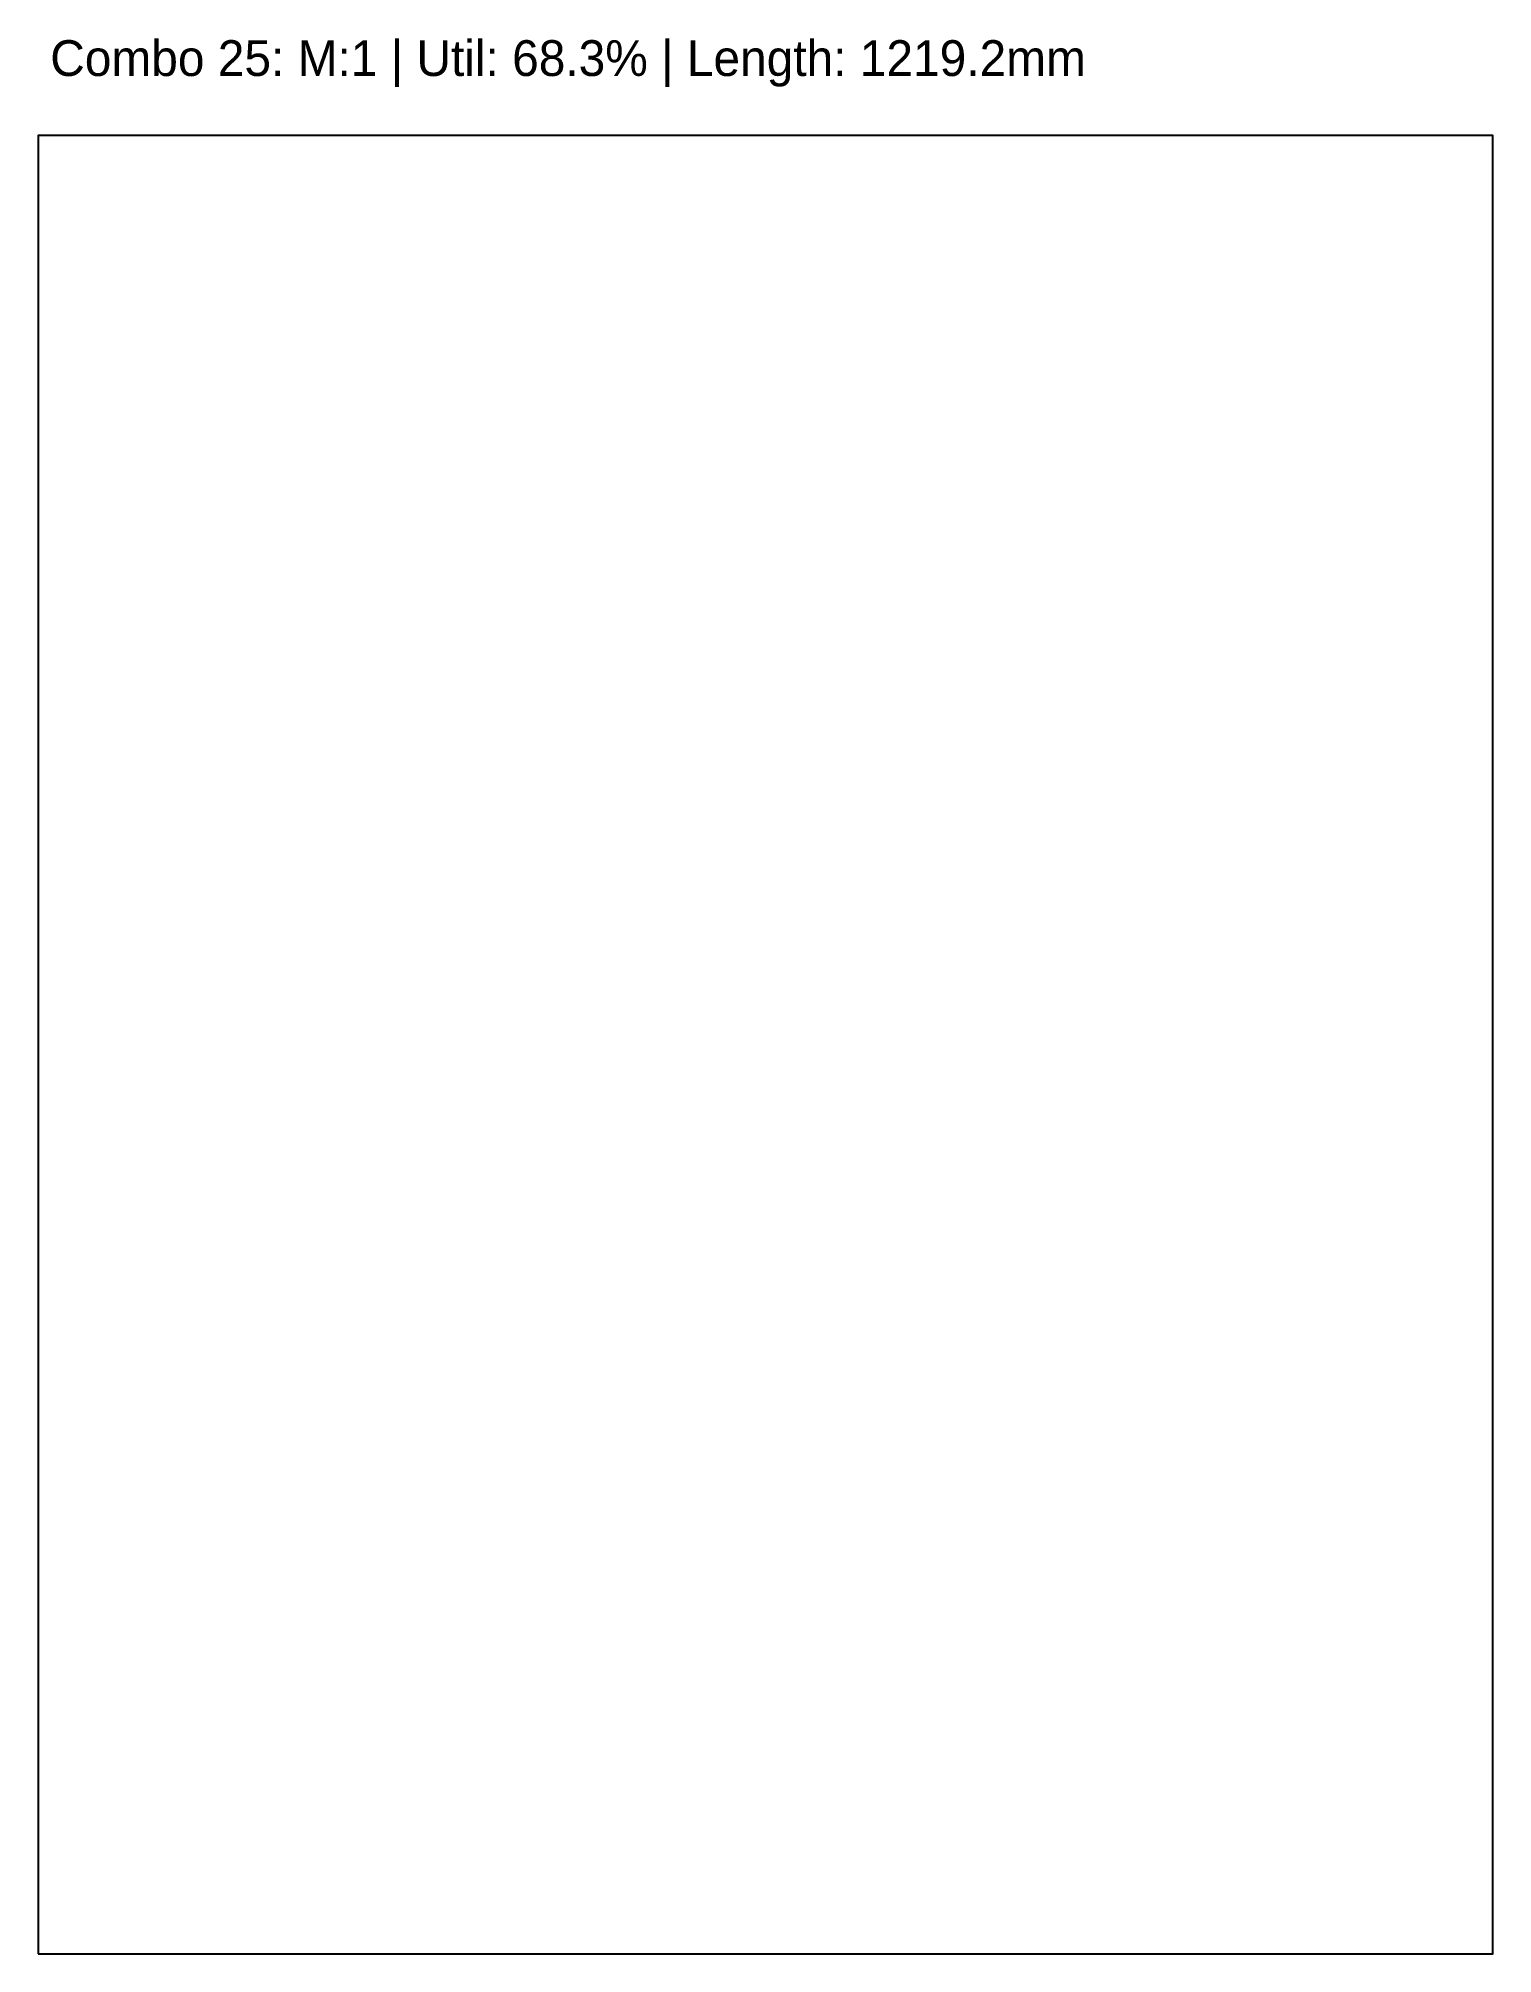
# Model space of a CAD drawing. Header units: metres. Extents: x 0 to 1219, y 0 to 1606.
import ezdxf

# ---------------------------------------------------------------- set-up
doc = ezdxf.new("R2010")
doc.units = ezdxf.units.M
doc.layers.add('CONTAINER', color=7, linetype='Continuous')
doc.layers.add('INFO', color=7, linetype='Continuous')

msp = doc.modelspace()

# ---------------------------------------------------------------- linework, layer by layer
at = {"layer": 'CONTAINER'}
msp.add_lwpolyline([(0, 0), (1219.2, 0), (1219.2, 1524), (0, 1524), (0, 0)], dxfattribs=at)

# ---------------------------------------------------------------- texts
at = {"layer": 'INFO'}
msp.add_text('Combo 25: M:1 | Util: 68.3% | Length: 1219.2mm', height=30, dxfattribs=at).set_placement((10, 1574))

doc.saveas('drawing.dxf')
